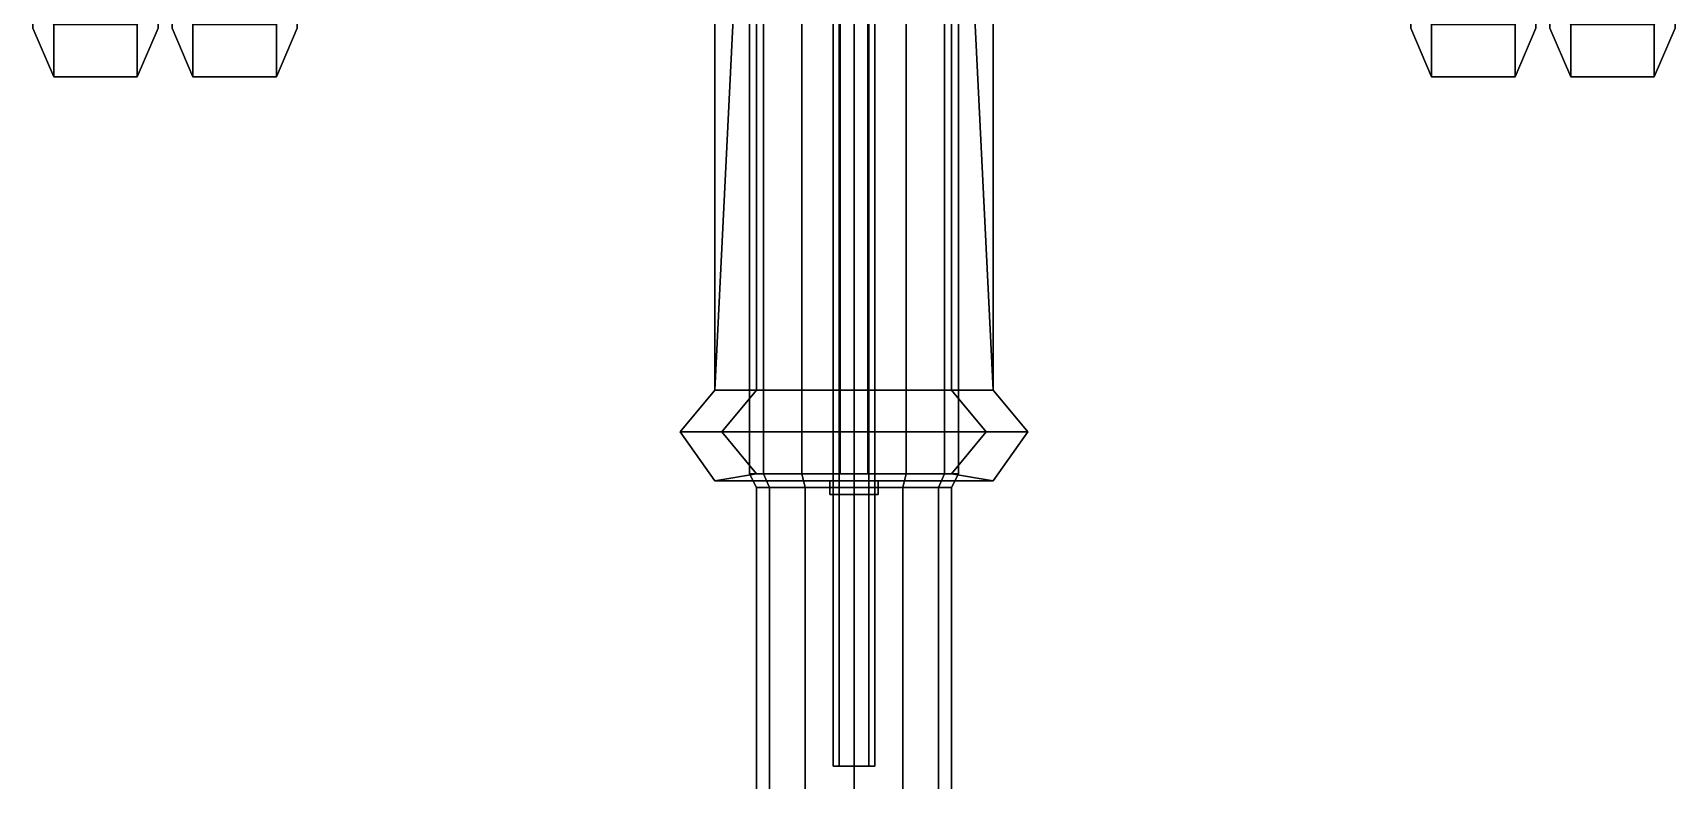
# Model space of a CAD drawing. Header units: millimetres. Extents: x -1.2 to 1.2, y -4.7 to 8.9.
# Drawn here: x -1.18 to 1.18, y -1.57 to -0.497 of the extents above; entities that cross this region are included whole.
import ezdxf

# ---------------------------------------------------------------- set-up
doc = ezdxf.new("R2010")
doc.units = ezdxf.units.MM
for name, color, linetype in [('barrel', 1, 'Continuous'), ('limber', 6, 'Continuous'), ('sleeve', 5, 'Continuous'), ('wheels', 2, 'Continuous')]:
    doc.layers.add(name, color=color, linetype=linetype)

msp = doc.modelspace()

# ---------------------------------------------------------------- linework, layer by layer
at = {"layer": 'barrel'}
for points in [[(0, 0.75, 1.22), (-0.02, 0.75, 1.2), (-0.02, -1.13, 1.2), (0, -1.13, 1.22)], [(-0.02, 0.75, 1.2), (0, 0.75, 1.18), (0, -1.13, 1.18), (-0.02, -1.13, 1.2)], [(0.02, 0.75, 1.2), (0, 0.75, 1.22), (0, -1.13, 1.22), (0.02, -1.13, 1.2)], [(0, 0.75, 1.18), (0.02, 0.75, 1.2), (0.02, -1.13, 1.2), (0, -1.13, 1.18)], [(-0.1299, -0.02, 1.525), (-0.15, -0.02, 1.45), (-0.15, -1.13, 1.45), (-0.1299, -1.13, 1.525)], [(-0.15, -0.02, 1.45), (-0.1299, -0.02, 1.375), (-0.1299, -1.13, 1.375), (-0.15, -1.13, 1.45)], [(-0.075, -0.02, 1.5799), (-0.1299, -0.02, 1.525), (-0.1299, -1.13, 1.525), (-0.075, -1.13, 1.5799)], [(-0.1299, -0.02, 1.375), (-0.075, -0.02, 1.3201), (-0.075, -1.13, 1.3201), (-0.1299, -1.13, 1.375)], [(0, -0.02, 1.6), (-0.075, -0.02, 1.5799), (-0.075, -1.13, 1.5799), (0, -1.13, 1.6)], [(-0.075, -0.02, 1.3201), (0, -0.02, 1.3), (0, -1.13, 1.3), (-0.075, -1.13, 1.3201)], [(0.075, -0.02, 1.5799), (0, -0.02, 1.6), (0, -1.13, 1.6), (0.075, -1.13, 1.5799)], [(0, -0.02, 1.3), (0.075, -0.02, 1.3201), (0.075, -1.13, 1.3201), (0, -1.13, 1.3)], [(0.1299, -0.02, 1.525), (0.075, -0.02, 1.5799), (0.075, -1.13, 1.5799), (0.1299, -1.13, 1.525)], [(0.075, -0.02, 1.3201), (0.1299, -0.02, 1.375), (0.1299, -1.13, 1.375), (0.075, -1.13, 1.3201)], [(0.15, -0.02, 1.45), (0.1299, -0.02, 1.525), (0.1299, -1.13, 1.525), (0.15, -1.13, 1.45)], [(0.1299, -0.02, 1.375), (0.15, -0.02, 1.45), (0.15, -1.13, 1.45), (0.1299, -1.13, 1.375)], [(-0.1212, -1.15, 1.38), (-0.14, -1.15, 1.45), (-0.15, -1.13, 1.45), (-0.1299, -1.13, 1.375)], [(-0.14, -1.15, 1.45), (-0.1212, -1.15, 1.52), (-0.1299, -1.13, 1.525), (-0.15, -1.13, 1.45)], [(-0.07, -1.15, 1.3288), (-0.1212, -1.15, 1.38), (-0.1299, -1.13, 1.375), (-0.075, -1.13, 1.3201)], [(-0.1212, -1.15, 1.52), (-0.07, -1.15, 1.5712), (-0.075, -1.13, 1.5799), (-0.1299, -1.13, 1.525)], [(0, -1.15, 1.31), (-0.07, -1.15, 1.3288), (-0.075, -1.13, 1.3201), (0, -1.13, 1.3)], [(-0.07, -1.15, 1.5712), (0, -1.15, 1.59), (0, -1.13, 1.6), (-0.075, -1.13, 1.5799)], [(0.07, -1.15, 1.3288), (0, -1.15, 1.31), (0, -1.13, 1.3), (0.075, -1.13, 1.3201)], [(0, -1.15, 1.59), (0.07, -1.15, 1.5712), (0.075, -1.13, 1.5799), (0, -1.13, 1.6)], [(0.1212, -1.15, 1.38), (0.07, -1.15, 1.3288), (0.075, -1.13, 1.3201), (0.1299, -1.13, 1.375)], [(0.07, -1.15, 1.5712), (0.1212, -1.15, 1.52), (0.1299, -1.13, 1.525), (0.075, -1.13, 1.5799)], [(0.14, -1.15, 1.45), (0.1212, -1.15, 1.38), (0.1299, -1.13, 1.375), (0.15, -1.13, 1.45)], [(0.1212, -1.15, 1.52), (0.14, -1.15, 1.45), (0.15, -1.13, 1.45), (0.1299, -1.13, 1.525)], [(-0.1212, -1.15, 1.52), (-0.14, -1.15, 1.45), (-0.14, -1.59, 1.45), (-0.1212, -1.59, 1.52)], [(-0.14, -1.15, 1.45), (-0.1212, -1.15, 1.38), (-0.1212, -1.59, 1.38), (-0.14, -1.59, 1.45)], [(-0.07, -1.15, 1.5712), (-0.1212, -1.15, 1.52), (-0.1212, -1.59, 1.52), (-0.07, -1.59, 1.5712)], [(-0.1212, -1.15, 1.38), (-0.07, -1.15, 1.3288), (-0.07, -1.59, 1.3288), (-0.1212, -1.59, 1.38)], [(0, -1.15, 1.59), (-0.07, -1.15, 1.5712), (-0.07, -1.59, 1.5712), (0, -1.59, 1.59)], [(-0.07, -1.15, 1.3288), (0, -1.15, 1.31), (0, -1.59, 1.31), (-0.07, -1.59, 1.3288)], [(0.07, -1.15, 1.5712), (0, -1.15, 1.59), (0, -1.59, 1.59), (0.07, -1.59, 1.5712)], [(0, -1.15, 1.31), (0.07, -1.15, 1.3288), (0.07, -1.59, 1.3288), (0, -1.59, 1.31)], [(0.1212, -1.15, 1.52), (0.07, -1.15, 1.5712), (0.07, -1.59, 1.5712), (0.1212, -1.59, 1.52)], [(0.07, -1.15, 1.3288), (0.1212, -1.15, 1.38), (0.1212, -1.59, 1.38), (0.07, -1.59, 1.3288)], [(0.14, -1.15, 1.45), (0.1212, -1.15, 1.52), (0.1212, -1.59, 1.52), (0.14, -1.59, 1.45)], [(0.1212, -1.15, 1.38), (0.14, -1.15, 1.45), (0.14, -1.59, 1.45), (0.1212, -1.59, 1.38)]]:
    msp.add_3dface(points, dxfattribs=at)
at = {"layer": 'limber'}
for points in [[(-0.0212, -1.55, 1.4588), (-0.03, -1.55, 1.48), (-0.03, 0.16, 1.22), (-0.0212, 0.16, 1.1988)], [(-0.03, -1.55, 1.48), (-0.0212, -1.55, 1.5012), (-0.0212, 0.16, 1.2412), (-0.03, 0.16, 1.22)], [(0, -1.55, 1.45), (-0.0212, -1.55, 1.4588), (-0.0212, 0.16, 1.1988), (0, 0.16, 1.19)], [(-0.0212, -1.55, 1.5012), (0, -1.55, 1.51), (0, 0.16, 1.25), (-0.0212, 0.16, 1.2412)], [(0.0212, -1.55, 1.4588), (0, -1.55, 1.45), (0, 0.16, 1.19), (0.0212, 0.16, 1.1988)], [(0, -1.55, 1.51), (0.0212, -1.55, 1.5012), (0.0212, 0.16, 1.2412), (0, 0.16, 1.25)], [(0.03, -1.55, 1.48), (0.0212, -1.55, 1.4588), (0.0212, 0.16, 1.1988), (0.03, 0.16, 1.22)], [(0.0212, -1.55, 1.5012), (0.03, -1.55, 1.48), (0.03, 0.16, 1.22), (0.0212, 0.16, 1.2412)], [(-0.03, -1.55, 1.48), (-0.0212, -1.55, 1.4588), (0, -1.55, 1.51), (-0.0212, -1.55, 1.5012)], [(-0.0212, -1.55, 1.4588), (0, -1.55, 1.45), (0.0212, -1.55, 1.5012), (0, -1.55, 1.51)], [(0, -1.55, 1.45), (0.0212, -1.55, 1.4588), (0.03, -1.55, 1.48), (0.0212, -1.55, 1.5012)]]:
    msp.add_3dface(points, dxfattribs=at)
at = {"layer": 'sleeve'}
for points in [[(-0.2, 1.34, 1.34), (-0.2, -1.01, 1.34), (-0.15, 0, 1.34), (-0.15, 1.57, 1.34)], [(0.15, 0, 1.34), (0.2, -1.01, 1.34), (0.2, 1.34, 1.34), (0.15, 1.57, 1.34)], [(-0.2, 1.34, 1.16), (-0.2, -1.01, 1.16), (-0.2, -1.01, 1.34), (-0.2, 1.34, 1.34)], [(-0.14, 1.34, 1.09), (-0.14, -1.01, 1.09), (-0.2, -1.01, 1.16), (-0.2, 1.34, 1.16)], [(0.14, 1.34, 1.09), (0.14, -1.01, 1.09), (-0.14, -1.01, 1.09), (-0.14, 1.34, 1.09)], [(0.2, -1.01, 1.16), (0.14, -1.01, 1.09), (0.14, 1.34, 1.09), (0.2, 1.34, 1.16)], [(0.2, -1.01, 1.34), (0.2, -1.01, 1.16), (0.2, 1.34, 1.16), (0.2, 1.34, 1.34)], [(-0.15, 0, 1.34), (-0.2, -1.01, 1.34), (0.2, -1.01, 1.34), (0.15, 0, 1.34)], [(-0.14, -1.01, 1.09), (-0.19, -1.07, 1.04), (-0.25, -1.07, 1.16), (-0.2, -1.01, 1.16)], [(-0.2, -1.01, 1.16), (-0.25, -1.07, 1.16), (-0.25, -1.07, 1.34), (-0.2, -1.01, 1.34)], [(-0.2, -1.01, 1.34), (-0.25, -1.07, 1.34), (0.25, -1.07, 1.34), (0.2, -1.01, 1.34)], [(0.14, -1.01, 1.09), (0.19, -1.07, 1.04), (-0.19, -1.07, 1.04), (-0.14, -1.01, 1.09)], [(0.25, -1.07, 1.16), (0.19, -1.07, 1.04), (0.14, -1.01, 1.09), (0.2, -1.01, 1.16)], [(0.25, -1.07, 1.34), (0.25, -1.07, 1.16), (0.2, -1.01, 1.16), (0.2, -1.01, 1.34)], [(0.2, -1.14, 1.3), (0.25, -1.07, 1.34), (-0.25, -1.07, 1.34), (-0.2, -1.14, 1.3)], [(-0.25, -1.07, 1.34), (-0.25, -1.07, 1.16), (-0.2, -1.14, 1.16), (-0.2, -1.14, 1.3)], [(-0.25, -1.07, 1.16), (-0.19, -1.07, 1.04), (-0.14, -1.13, 1.09), (-0.2, -1.14, 1.16)], [(-0.14, -1.13, 1.09), (-0.19, -1.07, 1.04), (0.19, -1.07, 1.04), (0.14, -1.13, 1.09)], [(0.14, -1.13, 1.09), (0.19, -1.07, 1.04), (0.25, -1.07, 1.16), (0.2, -1.14, 1.16)], [(0.2, -1.14, 1.16), (0.25, -1.07, 1.16), (0.25, -1.07, 1.34), (0.2, -1.14, 1.3)], [(-0.2, -1.14, 1.16), (-0.14, -1.13, 1.09), (0.14, -1.13, 1.09), (0.2, -1.14, 1.16)], [(-0.2, -1.14, 1.3), (-0.2, -1.14, 1.16), (-0.0346, -1.14, 1.22), (-0.0346, -1.14, 1.26)], [(-0.2, -1.14, 1.3), (-0.2, -1.14, 1.3), (0, -1.14, 1.28), (0.2, -1.14, 1.3)], [(-0.2, -1.14, 1.3), (-0.2, -1.14, 1.3), (-0.0346, -1.14, 1.26), (0, -1.14, 1.28)], [(-0.2, -1.14, 1.16), (-0.2, -1.14, 1.16), (0, -1.14, 1.2), (-0.0346, -1.14, 1.22)], [(-0.2, -1.14, 1.16), (-0.2, -1.14, 1.16), (0.2, -1.14, 1.16), (0, -1.14, 1.2)], [(0, -1.14, 1.28), (-0.0346, -1.14, 1.26), (-0.0346, -1.16, 1.26), (0, -1.16, 1.28)], [(-0.0346, -1.14, 1.26), (-0.0346, -1.14, 1.22), (-0.0346, -1.16, 1.22), (-0.0346, -1.16, 1.26)], [(-0.0346, -1.14, 1.22), (0, -1.14, 1.2), (0, -1.16, 1.2), (-0.0346, -1.16, 1.22)], [(0, -1.14, 1.2), (0.0346, -1.14, 1.22), (0.0346, -1.16, 1.22), (0, -1.16, 1.2)], [(0.0346, -1.14, 1.26), (0, -1.14, 1.28), (0, -1.16, 1.28), (0.0346, -1.16, 1.26)], [(0.2, -1.14, 1.16), (0.2, -1.14, 1.16), (0.0346, -1.14, 1.22), (0, -1.14, 1.2)], [(0.2, -1.14, 1.3), (0.2, -1.14, 1.3), (0, -1.14, 1.28), (0.0346, -1.14, 1.26)], [(0.0346, -1.14, 1.22), (0.0346, -1.14, 1.26), (0.0346, -1.16, 1.26), (0.0346, -1.16, 1.22)], [(0.2, -1.14, 1.16), (0.2, -1.14, 1.3), (0.0346, -1.14, 1.26), (0.0346, -1.14, 1.22)], [(-0.0346, -1.16, 1.26), (-0.0346, -1.16, 1.22), (0, -1.16, 1.2), (0, -1.16, 1.28)], [(0, -1.16, 1.28), (0, -1.16, 1.2), (0.0346, -1.16, 1.22), (0.0346, -1.16, 1.26)]]:
    msp.add_3dface(points, dxfattribs=at)
at = {"layer": 'wheels'}
for points in [[(-1.15, -0.56, 0.55), (-1.15, -0.485, 0.83), (-1.18, -0.4244, 0.795), (-1.18, -0.49, 0.55)], [(-1.15, -0.485, 0.27), (-1.15, -0.56, 0.55), (-1.18, -0.49, 0.55), (-1.18, -0.4244, 0.305)], [(-1.03, -0.485, 0.83), (-1.03, -0.56, 0.55), (-1, -0.49, 0.55), (-1, -0.4244, 0.795)], [(-1.03, -0.56, 0.55), (-1.03, -0.485, 0.27), (-1, -0.4244, 0.305), (-1, -0.49, 0.55)], [(-0.95, -0.56, 0.55), (-0.95, -0.485, 0.83), (-0.98, -0.4244, 0.795), (-0.98, -0.49, 0.55)], [(-0.95, -0.485, 0.27), (-0.95, -0.56, 0.55), (-0.98, -0.49, 0.55), (-0.98, -0.4244, 0.305)], [(-0.83, -0.485, 0.83), (-0.83, -0.56, 0.55), (-0.8, -0.49, 0.55), (-0.8, -0.4244, 0.795)], [(-0.83, -0.56, 0.55), (-0.83, -0.485, 0.27), (-0.8, -0.4244, 0.305), (-0.8, -0.49, 0.55)], [(0.83, -0.56, 0.55), (0.83, -0.485, 0.83), (0.8, -0.4244, 0.795), (0.8, -0.49, 0.55)], [(0.83, -0.485, 0.27), (0.83, -0.56, 0.55), (0.8, -0.49, 0.55), (0.8, -0.4244, 0.305)], [(0.95, -0.485, 0.83), (0.95, -0.56, 0.55), (0.98, -0.49, 0.55), (0.98, -0.4244, 0.795)], [(0.95, -0.56, 0.55), (0.95, -0.485, 0.27), (0.98, -0.4244, 0.305), (0.98, -0.49, 0.55)], [(1.03, -0.56, 0.55), (1.03, -0.485, 0.83), (1, -0.4244, 0.795), (1, -0.49, 0.55)], [(1.03, -0.485, 0.27), (1.03, -0.56, 0.55), (1, -0.49, 0.55), (1, -0.4244, 0.305)], [(1.15, -0.485, 0.83), (1.15, -0.56, 0.55), (1.18, -0.49, 0.55), (1.18, -0.4244, 0.795)], [(1.15, -0.56, 0.55), (1.15, -0.485, 0.27), (1.18, -0.4244, 0.305), (1.18, -0.49, 0.55)], [(-1.03, -0.56, 0.55), (-1.03, -0.485, 0.83), (-1.15, -0.485, 0.83), (-1.15, -0.56, 0.55)], [(-1.03, -0.485, 0.27), (-1.03, -0.56, 0.55), (-1.15, -0.56, 0.55), (-1.15, -0.485, 0.27)], [(-0.95, -0.485, 0.83), (-0.95, -0.56, 0.55), (-0.83, -0.56, 0.55), (-0.83, -0.485, 0.83)], [(-0.95, -0.56, 0.55), (-0.95, -0.485, 0.27), (-0.83, -0.485, 0.27), (-0.83, -0.56, 0.55)], [(0.95, -0.56, 0.55), (0.95, -0.485, 0.83), (0.83, -0.485, 0.83), (0.83, -0.56, 0.55)], [(0.95, -0.485, 0.27), (0.95, -0.56, 0.55), (0.83, -0.56, 0.55), (0.83, -0.485, 0.27)], [(1.03, -0.485, 0.83), (1.03, -0.56, 0.55), (1.15, -0.56, 0.55), (1.15, -0.485, 0.83)], [(1.03, -0.56, 0.55), (1.03, -0.485, 0.27), (1.15, -0.485, 0.27), (1.15, -0.56, 0.55)]]:
    msp.add_3dface(points, dxfattribs=at)

doc.saveas('drawing.dxf')
